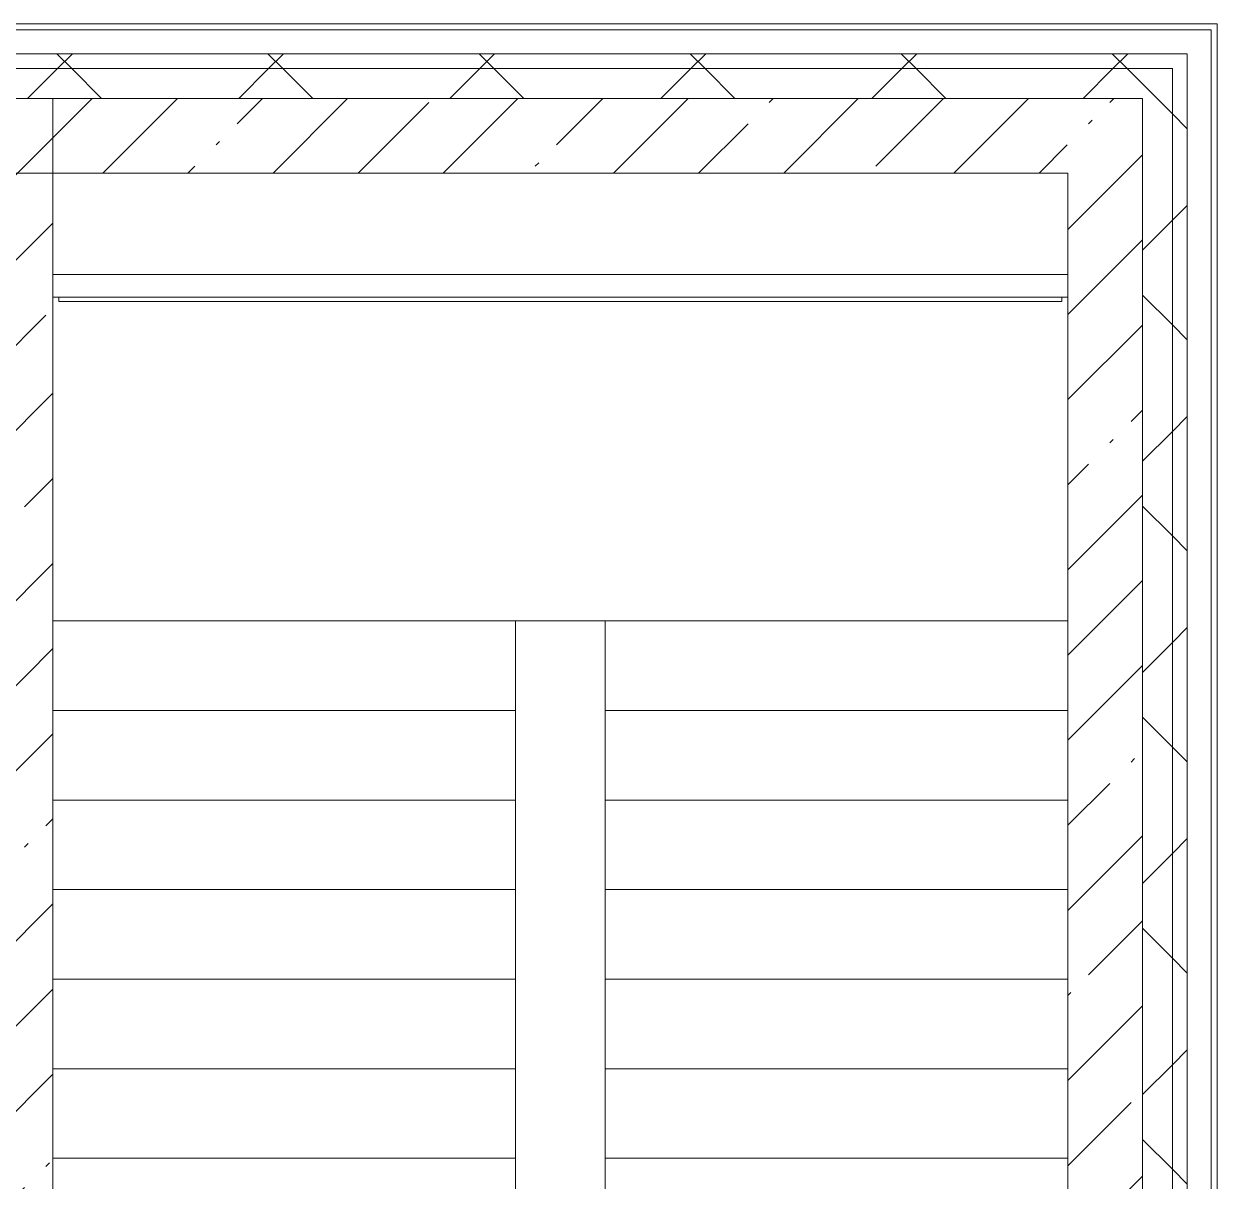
# Model space of a CAD drawing. Header units: millimetres. Extents: x -3902 to 188078, y -8553 to 29000.
# Drawn here: x 150381 to 154378, y 23473 to 27350 of the extents above; entities that cross this region are included whole.
import ezdxf

# ---------------------------------------------------------------- set-up
doc = ezdxf.new("R2010")
doc.units = ezdxf.units.MM
doc.layers.add('A-FLOR-2', color=7, linetype='Continuous', lineweight=5, true_color=0xaaaaaa)
for name, color, linetype, lineweight in [('A-WALL', 7, 'Continuous', 9), ('A-WALL-3', 7, 'Continuous', 5), ('I-WALL-3', 7, 'Continuous', 5), ('S-STRS', 7, 'Continuous', 5)]:
    doc.layers.add(name, color=color, linetype=linetype, lineweight=lineweight)
pattern_1 = [(45, (61067.9, 0), (-353.5534, 353.5534), []), (135, (61067.9, 0), (-353.5534, -353.5534), [])]
pattern_2 = [(45, (61067.9, 0), (-285.1231, 285.1231), []), (45, (61353, 0), (-285.1231, 285.1231), [504.031, -100.806, 16.764, -84.042])]

# ---------------------------------------------------------------- blocks, each defined once
blk = doc.blocks.new('Зашивка приборов отопления39 - Зашивка приборов отопления-33325432-3_10_1_птичка')
at = {"layer": 'A-WALL-3'}
for p, q in [((120704.7, 17931.2), (124104.7, 17931.2)), ((124104.7, 17931.2), (120704.7, 17931.2)), ((120704.7, 17856.2), (124104.7, 17856.2))]:
    blk.add_line(p, q, dxfattribs=at)

msp = doc.modelspace()

# ---------------------------------------------------------------- hatches: boundary and pattern name
at = {"layer": 'A-WALL-3'}
h = msp.add_hatch(dxfattribs=at)
h.set_pattern_fill('FP_64', color=256, style=0, pattern_type=2)
h.set_pattern_definition(pattern_1)
h.paths.add_polyline_path([(154227.9, 27200), (154277.9, 27200), (154277.9, 27250), (141417.9, 27250), (141417.9, 27200), (153360.5, 27200)])
h.paths.add_polyline_path([(137417.9, 27200), (138317.9, 27200), (138317.9, 27250), (137417.9, 27250)])
h.paths.add_polyline_path([(131877.9, 27200), (131877.9, 27250), (130677.9, 27250), (130677.9, 27200), (130987.6, 27200)])
h.paths.add_polyline_path([(127258.8, 27200), (128177.9, 27200), (128177.9, 27250), (123927.9, 27250), (123927.9, 27200), (125394.4, 27200)])
h.paths.add_polyline_path([(133977.9, 27200), (135317.9, 27200), (135317.9, 27250), (133977.9, 27250)])
h.paths.add_polyline_path([(122597.8, 27200), (123027.9, 27200), (123027.9, 27250), (120927.9, 27250), (120927.9, 27200), (121665.6, 27200)])
h.paths.add_polyline_path([(119801.2, 27200), (120027.9, 27200), (120027.9, 27250), (118927.9, 27250), (118927.9, 27200)])
h.paths.add_polyline_path([(115140.2, 27200), (115827.9, 27200), (115827.9, 27250), (114327.9, 27250), (114327.9, 27200)])
h.paths.add_polyline_path([(111411.4, 27200), (111827.9, 27200), (111827.9, 27250), (110728.2, 27250), (110728.2, 27200)])
h.paths.add_polyline_path([(109546.9, 27200), (109828.2, 27200), (109828.2, 27250), (108727.9, 27250), (108727.9, 27200)])
h.paths.add_polyline_path([(103127.9, 27200), (105627.9, 27200), (105627.9, 27250), (103127.9, 27250)])
h = msp.add_hatch(dxfattribs=at)
h.set_pattern_fill('FP_64', color=256, style=0, pattern_type=2)
h.set_pattern_definition(pattern_1)
h.paths.add_polyline_path([(154127.9, 27100), (154227.9, 27100), (154227.9, 27200), (141417.9, 27200), (141417.9, 27100), (153360.5, 27100)])
h.paths.add_polyline_path([(131877.9, 27100), (131877.9, 27200), (130677.9, 27200), (130677.9, 27100), (130987.6, 27100)])
h.paths.add_polyline_path([(135317.9, 27100), (135317.9, 27200), (133977.9, 27200), (133977.9, 27100), (134716.5, 27100)])
h.paths.add_polyline_path([(137417.9, 27100), (138317.9, 27100), (138317.9, 27200), (137417.9, 27200)])
h.paths.add_polyline_path([(128177.9, 27100), (128177.9, 27200), (123927.9, 27200), (123927.9, 27100), (127258.8, 27100)])
h.paths.add_polyline_path([(120927.9, 27100), (123027.9, 27100), (123027.9, 27200), (120927.9, 27200)])
h.paths.add_polyline_path([(120027.9, 27100), (120027.9, 27200), (118927.9, 27200), (118927.9, 27100), (119801.2, 27100)])
h.paths.add_polyline_path([(115140.2, 27100), (115827.9, 27100), (115827.9, 27200), (114327.9, 27200), (114327.9, 27100)])
h.paths.add_polyline_path([(111411.4, 27100), (111827.9, 27100), (111827.9, 27200), (110728.2, 27200), (110728.2, 27100)])
h.paths.add_polyline_path([(109546.9, 27100), (109828.2, 27100), (109828.2, 27200), (108727.9, 27200), (108727.9, 27100)])
h.paths.add_polyline_path([(104885.9, 27100), (105627.9, 27100), (105627.9, 27200), (103227.9, 27200), (103227.9, 27100), (103827.9, 27100)])
h = msp.add_hatch(dxfattribs=at)
h.set_pattern_fill('FP_64', color=256, style=0, pattern_type=2)
h.set_pattern_definition(pattern_1)
h.paths.add_polyline_path([(154277.9, 21400), (154277.9, 27200), (154227.9, 27200), (154227.9, 21400)])
h = msp.add_hatch(dxfattribs=at)
h.set_pattern_fill('FP_64', color=256, style=0, pattern_type=2)
h.set_pattern_definition(pattern_1)
h.paths.add_polyline_path([(154227.9, 21400), (154227.9, 27100), (154127.9, 27100), (154127.9, 21400)])
at = {"layer": 'I-WALL-3'}
h = msp.add_hatch(dxfattribs=at)
h.set_pattern_fill('FP_60', color=256, style=0, pattern_type=2)
h.set_pattern_definition(pattern_2)
h.paths.add_polyline_path([(153877.9, 26850), (153877.9, 27100), (150202.9, 27100), (150202.9, 26850), (153360.5, 26850)])
h = msp.add_hatch(dxfattribs=at)
h.set_pattern_fill('FP_60', color=256, style=0, pattern_type=2)
h.set_pattern_definition(pattern_2)
h.paths.add_polyline_path([(150227.9, 17270), (150477.9, 17270), (150477.9, 18325), (150227.9, 18325), (150227.9, 18162.4)])
h.paths.add_polyline_path([(150227.9, 19725), (150477.9, 19725), (150477.9, 27100), (150227.9, 27100), (150227.9, 19750)])
h = msp.add_hatch(dxfattribs=at)
h.set_pattern_fill('FP_60', color=256, style=0, pattern_type=2)
h.set_pattern_definition(pattern_2)
h.paths.add_polyline_path([(153877.9, 21400), (154127.9, 21400), (154127.9, 27100), (153877.9, 27100), (153877.9, 21633.1)])

# ---------------------------------------------------------------- linework, layer by layer
at = {"layer": 'A-FLOR-2'}
for p, q in [((150497.9, 26435), (150497.9, 26420)), ((153857.9, 26420), (153857.9, 26435)), ((150497.9, 26420), (153857.9, 26420))]:
    msp.add_line(p, q, dxfattribs=at)
at = {"layer": 'A-WALL'}
for p, q in [((154357.9, 27330), (141417.9, 27330)), ((154357.9, 21400), (154357.9, 27330)), ((154277.9, 27250), (141417.9, 27250)), ((154277.9, 21400), (154277.9, 27250)), ((154227.9, 27200), (141417.9, 27200)), ((154227.9, 21400), (154227.9, 27200)), ((154127.9, 21400), (154127.9, 27100))]:
    msp.add_line(p, q, dxfattribs=at)
at = {"layer": 'A-WALL-3'}
for p, q in [((154377.9, 27350), (130677.9, 27350)), ((154377.9, 21400), (154377.9, 27350)), ((153877.9, 27100), (103827.9, 27100))]:
    msp.add_line(p, q, dxfattribs=at)
at = {"layer": 'I-WALL-3'}
for p, q in [((153877.9, 27100), (150202.9, 27100)), ((150477.9, 19780), (150477.9, 27100)), ((154127.9, 27100), (153877.9, 27100)), ((150202.9, 26850), (153877.9, 26850)), ((153877.9, 26850), (153877.9, 17850))]:
    msp.add_line(p, q, dxfattribs=at)
at = {"layer": 'S-STRS'}
for p, q in [((150477.9, 25350), (152027.9, 25350)), ((150477.9, 25350), (152027.9, 25350)), ((152027.9, 25350), (152327.9, 25350)), ((152027.9, 25050), (152027.9, 25350)), ((153877.9, 25350), (152327.9, 25350)), ((152327.9, 25350), (152327.9, 25050)), ((153877.9, 25350), (152327.9, 25350)), ((150477.9, 25050), (152027.9, 25050)), ((150477.9, 25050), (152027.9, 25050)), ((152027.9, 24750), (152027.9, 25050)), ((152327.9, 25050), (152327.9, 24750)), ((153877.9, 25050), (152327.9, 25050)), ((153877.9, 25050), (152327.9, 25050)), ((150477.9, 24750), (152027.9, 24750)), ((150477.9, 24750), (152027.9, 24750)), ((152027.9, 24450), (152027.9, 24750)), ((152327.9, 24750), (152327.9, 24450)), ((153877.9, 24750), (152327.9, 24750)), ((153877.9, 24750), (152327.9, 24750)), ((150477.9, 24450), (152027.9, 24450)), ((150477.9, 24450), (152027.9, 24450)), ((152027.9, 24150), (152027.9, 24450)), ((152327.9, 24450), (152327.9, 24150)), ((153877.9, 24450), (152327.9, 24450)), ((153877.9, 24450), (152327.9, 24450)), ((150477.9, 24150), (152027.9, 24150)), ((150477.9, 24150), (152027.9, 24150)), ((152027.9, 23850), (152027.9, 24150)), ((152327.9, 24150), (152327.9, 23850)), ((153877.9, 24150), (152327.9, 24150)), ((153877.9, 24150), (152327.9, 24150)), ((150477.9, 23850), (152027.9, 23850)), ((150477.9, 23850), (152027.9, 23850)), ((152027.9, 23550), (152027.9, 23850)), ((152327.9, 23850), (152327.9, 23550)), ((153877.9, 23850), (152327.9, 23850)), ((153877.9, 23850), (152327.9, 23850)), ((150477.9, 23550), (152027.9, 23550)), ((150477.9, 23550), (152027.9, 23550)), ((152027.9, 23250), (152027.9, 23550)), ((152327.9, 23550), (152327.9, 23250)), ((153877.9, 23550), (152327.9, 23550)), ((153877.9, 23550), (152327.9, 23550))]:
    msp.add_line(p, q, dxfattribs=at)

# ---------------------------------------------------------------- block references
at = {"layer": 'A-WALL-3'}
msp.add_blockref('Зашивка приборов отопления39 - Зашивка приборов отопления-33325432-3_10_1_птичка', (29773.2, 8578.8), dxfattribs=at)

doc.saveas('drawing.dxf')
